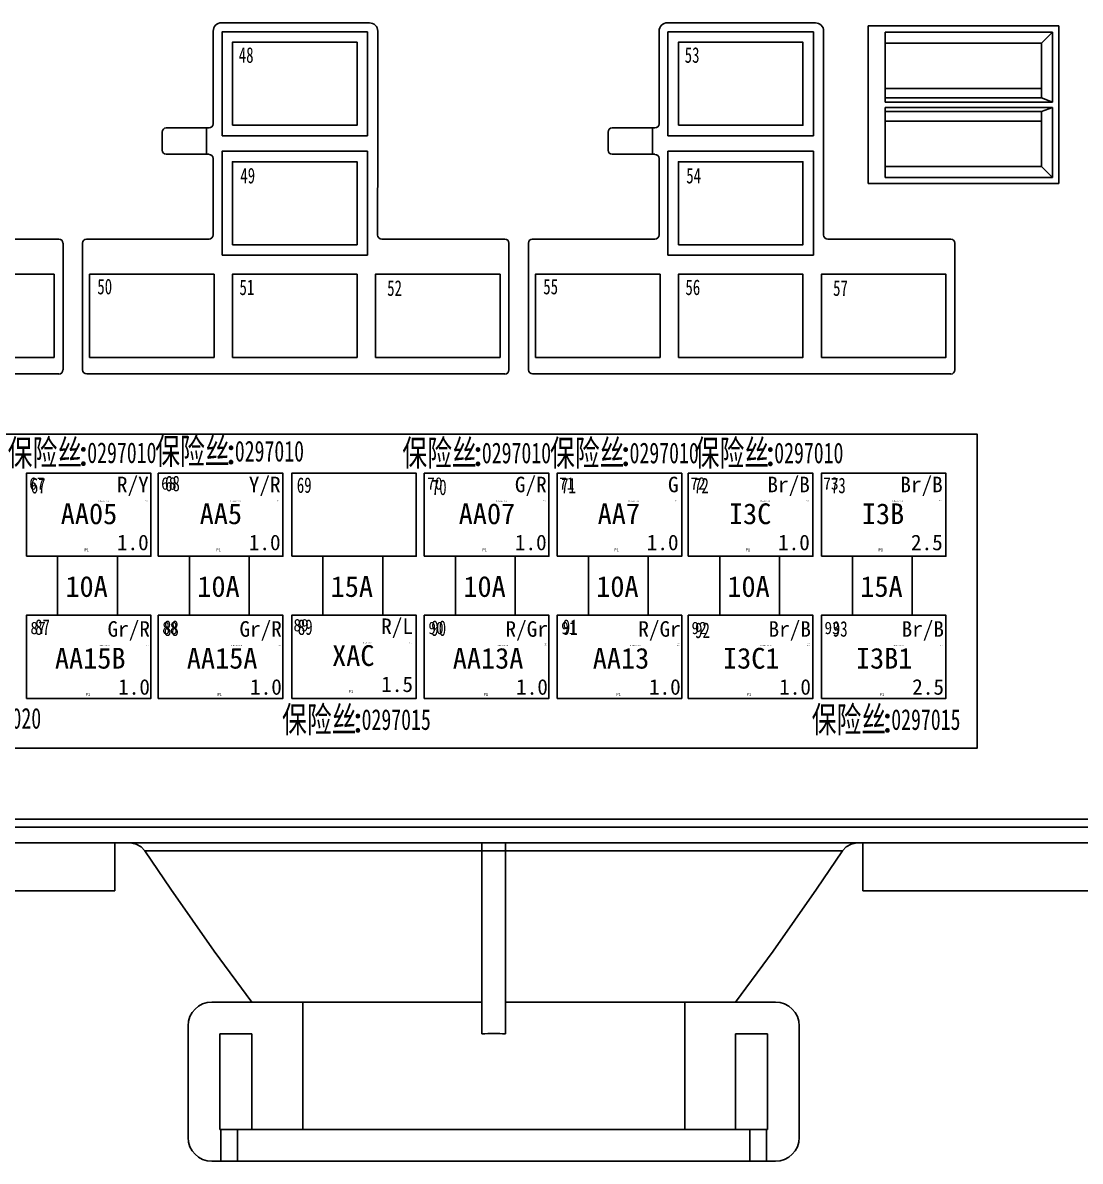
# Model space of a CAD drawing. Header units: millimetres. Extents: x -2653 to 6698, y -4403 to -42.
# Drawn here: x -622.8 to -521, y -986.7 to -877.1 of the extents above; entities that cross this region are included whole.
import ezdxf
from ezdxf.enums import TextEntityAlignment as Align

# ---------------------------------------------------------------- set-up
doc = ezdxf.new("R2010")
doc.units = ezdxf.units.MM
doc.header["$MEASUREMENT"] = 0
for name, color, linetype in [('文字', 3, 'Continuous'), ('轮廓线', 7, 'Continuous'), ('附件-供应商', 43, 'Continuous'), ('附件-名称', 53, 'Continuous'), ('附件-数量', 21, 'Continuous'), ('附件-编码', 52, 'Continuous')]:
    doc.layers.add(name, color=color, linetype=linetype)
for name, color, linetype, plot in [('附件-不打印', 2, 'Continuous', False), ('隐藏-剥皮长度', 2, 'Continuous', False), ('隐藏-加余量', 1, 'Continuous', False), ('隐藏-备注', 1, 'Continuous', False), ('隐藏-孔位', 1, 'Continuous', False), ('隐藏-对应端子', 2, 'Continuous', False), ('隐藏-规格', 1, 'Continuous', False), ('隐藏-辅助信息', 3, 'Continuous', False), ('隐藏-防水栓', 2, 'Continuous', False)]:
    doc.layers.add(name, color=color, linetype=linetype, plot=plot)
doc.styles.add('CL', font='', dxfattribs={"height": 2})
doc.styles.get("Standard").update_dxf_attribs({"font": 'txt', "bigfont": 'gbcbig.shx'})
doc.styles.add('灯泡', font='', dxfattribs={"width": 0.7})
doc.styles.get('CL').set_extended_font_data('SimSun')
doc.styles.get('灯泡').set_extended_font_data('NSimSun')

# ---------------------------------------------------------------- blocks, each defined once
blk = doc.blocks.new('BX22012-1成')
at = {"color": 0, "lineweight": -3, "ltscale": 0.0792}
for p, q in [((1007.4, 145.9), (1004.23, 145.9)), ((1050.34, 145.9), (1047.17, 145.9))]:
    blk.add_line(p, q, dxfattribs=at)
at = {"color": 0, "lineweight": -3, "ltscale": 0.198}
for p, q in [((1015.32, 145.9), (1007.4, 145.9)), ((1058.26, 145.9), (1050.34, 145.9))]:
    blk.add_line(p, q, dxfattribs=at)
at = {"color": 0, "lineweight": -3, "ltscale": 0.079195}
for p, q in [((1018.49, 145.89), (1015.32, 145.9)), ((1061.43, 145.89), (1058.26, 145.9))]:
    blk.add_line(p, q, dxfattribs=at)
at = {"color": 0, "lineweight": -3, "ltscale": 0.189884}
for p, q in [((1003.44, 145.11), (1003.44, 136.97)), ((1046.38, 145.11), (1046.38, 136.97))]:
    blk.add_line(p, q, dxfattribs=at)
at = {"color": 0, "lineweight": -3, "ltscale": 0.249284}
for p, q in [((1019.28, 134.59), (1019.28, 145.1)), ((1062.22, 134.59), (1062.22, 145.1))]:
    blk.add_line(p, q, dxfattribs=at)
at = {"color": 0, "lineweight": -3, "ltscale": 0.458701}
for p, q in [((1084.86, 145.6), (1066.51, 145.6)), ((1066.51, 130.42), (1084.86, 130.42))]:
    blk.add_line(p, q, dxfattribs=at)
at = {"color": 0, "lineweight": -3, "ltscale": 0.3795}
for p, q in [((1066.51, 145.6), (1066.51, 130.42)), ((1084.86, 130.42), (1084.86, 145.6))]:
    blk.add_line(p, q, dxfattribs=at)
at = {"color": 0, "lineweight": -3, "ltscale": 0.402601}
for p, q in [((1068.16, 145), (1084.27, 145)), ((1084.27, 138.27), (1068.16, 138.27)), ((1084.27, 137.74), (1068.16, 137.74)), ((1084.27, 131.01), (1068.16, 131.01))]:
    blk.add_line(p, q, dxfattribs=at)
at = {"color": 0, "lineweight": -3, "ltscale": 0.168301}
for p, q in [((1068.16, 138.27), (1068.16, 145)), ((1084.27, 145), (1084.27, 138.27)), ((1068.16, 131.01), (1068.16, 137.74)), ((1084.27, 137.74), (1084.27, 131.01))]:
    blk.add_line(p, q, dxfattribs=at)
at = {"color": 0, "lineweight": -3, "ltscale": 0.037336}
blk.add_line((1084.27, 145), (1083.21, 143.95), dxfattribs=at)
at = {"color": 0, "lineweight": -3, "ltscale": 0.376201}
for p, q in [((1068.16, 143.95), (1083.21, 143.95)), ((1083.21, 139.59), (1068.16, 139.59)), ((1083.21, 138.67), (1068.16, 138.67)), ((1083.21, 137.35), (1068.16, 137.35)), ((1083.21, 136.42), (1068.16, 136.42)), ((1083.21, 132.07), (1068.16, 132.07))]:
    blk.add_line(p, q, dxfattribs=at)
at = {"color": 0, "lineweight": -3, "ltscale": 0.132}
for p, q in [((1083.21, 138.67), (1083.21, 143.95)), ((1083.21, 132.07), (1083.21, 137.35))]:
    blk.add_line(p, q, dxfattribs=at)
at = {"color": 0, "lineweight": -3, "ltscale": 0.028195}
for p, q in [((1083.21, 138.67), (1084.27, 138.27)), ((1083.21, 137.35), (1084.27, 137.74))]:
    blk.add_line(p, q, dxfattribs=at)
at = {"color": 0, "lineweight": -3, "ltscale": 0.019995}
for p, q in [((1003.44, 136.97), (1003.44, 136.17)), ((1046.38, 136.97), (1046.38, 136.17))]:
    blk.add_line(p, q, dxfattribs=at)
at = {"color": 0, "lineweight": -3, "ltscale": 0.043559}
for p, q in [((998.53, 135.38), (998.53, 133.64)), ((1041.47, 135.38), (1041.47, 133.64))]:
    blk.add_line(p, q, dxfattribs=at)
at = {"color": 0, "lineweight": -3, "ltscale": 0.09702}
for p, q in [((1002.8, 135.78), (998.92, 135.78)), ((1045.74, 135.78), (1041.86, 135.78))]:
    blk.add_line(p, q, dxfattribs=at)
at = {"color": 0, "lineweight": -3, "ltscale": 0.005941}
for p, q in [((1002.8, 135.78), (1003.04, 135.78)), ((1045.74, 135.78), (1045.98, 135.78)), ((1002.8, 133.24), (1003.04, 133.24)), ((1045.74, 133.24), (1045.98, 133.24))]:
    blk.add_line(p, q, dxfattribs=at)
at = {"color": 0, "lineweight": -3, "ltscale": 0.063359}
for p, q in [((1002.8, 133.25), (1002.8, 135.78)), ((1045.74, 133.25), (1045.74, 135.78))]:
    blk.add_line(p, q, dxfattribs=at)
at = {"color": 0, "lineweight": -3, "ltscale": 0.227895}
for p, q in [((1019.27, 125.47), (1019.28, 134.59)), ((1062.22, 125.47), (1062.22, 134.59))]:
    blk.add_line(p, q, dxfattribs=at)
at = {"color": 0, "lineweight": -3, "ltscale": 0.097021}
for p, q in [((998.92, 133.24), (1002.8, 133.25)), ((1041.86, 133.24), (1045.74, 133.25))]:
    blk.add_line(p, q, dxfattribs=at)
at = {"color": 0, "lineweight": -3, "ltscale": 0.184138}
for p, q in [((1003.44, 132.84), (1003.43, 125.48)), ((1046.38, 132.84), (1046.38, 125.48))]:
    blk.add_line(p, q, dxfattribs=at)
at = {"color": 0, "lineweight": -3, "ltscale": 0.037335}
blk.add_line((1084.27, 131.01), (1083.21, 132.07), dxfattribs=at)
at = {"color": 0, "lineweight": -3, "ltscale": 0.134639}
for p, q in [((988.58, 125.08), (976.73, 125.08)), ((1031.52, 125.08), (1019.67, 125.08)), ((1074.47, 125.08), (1062.61, 125.08))]:
    blk.add_line(p, q, dxfattribs=at)
at = {"color": 0, "lineweight": -3, "ltscale": 0.06732}
for p, q in [((1003.04, 125.08), (1000.35, 125.08)), ((1045.98, 125.08), (1043.29, 125.08))]:
    blk.add_line(p, q, dxfattribs=at)
at = {"color": 0, "lineweight": -3, "ltscale": 0.304921}
for p, q in [((990.87, 124.69), (990.86, 112.49)), ((1033.81, 124.69), (1033.8, 112.49))]:
    blk.add_line(p, q, dxfattribs=at)
at = {"color": 0, "lineweight": -3}
for p, q in [((948.32, 112.1), (988.59, 112.09)), ((991.26, 112.1), (1031.53, 112.09)), ((1034.2, 112.1), (1074.47, 112.09)), ((1197.79, 69.24), (863.72, 69.24)), ((1197.79, 68.47), (863.72, 68.47)), ((1197.79, 66.94), (863.72, 66.94)), ((1029.3, 66.17), (996.86, 66.17)), ((1064.04, 66.17), (1031.6, 66.17)), ((931.14, 62.34), (993.98, 62.34)), ((1130.36, 62.34), (1066, 62.34)), ((1007.16, 39.36), (1053.74, 39.36)), ((1007.16, 36.29), (1053.74, 36.29))]:
    blk.add_line(p, q, dxfattribs=at)
at = {"color": 0, "lineweight": -3, "ltscale": 0.101351}
for p, q in [((993.98, 66.94), (993.98, 62.34)), ((1066, 66.94), (1066, 62.34))]:
    blk.add_line(p, q, dxfattribs=at)
at = {"color": 0, "lineweight": -3, "ltscale": 0.016892}
for p, q in [((1029.3, 66.17), (1029.3, 66.94)), ((1031.6, 66.94), (1031.6, 66.17))]:
    blk.add_line(p, q, dxfattribs=at)
at = {"color": 0, "lineweight": -3, "ltscale": 0.050676}
blk.add_line((1029.3, 66.17), (1031.6, 66.17), dxfattribs=at)
at = {"color": 0, "lineweight": -3, "ltscale": 0.388406}
for p, q in [((1029.3, 66.17), (1029.3, 48.55)), ((1031.6, 66.17), (1031.6, 48.55))]:
    blk.add_line(p, q, dxfattribs=at)
at = {"color": 0, "lineweight": -3, "ltscale": 0.08446}
blk.add_line((1007.16, 51.61), (1003.32, 51.61), dxfattribs=at)
at = {"color": 0, "lineweight": -3, "ltscale": 0.108064}
blk.add_line((1007.16, 51.61), (1012.06, 51.61), dxfattribs=at)
at = {"color": 0, "lineweight": -3, "ltscale": 0.27027}
for p, q in [((1012.06, 51.61), (1012.06, 39.36)), ((1048.84, 51.61), (1048.84, 39.36))]:
    blk.add_line(p, q, dxfattribs=at)
at = {"color": 0, "lineweight": -3, "ltscale": 0.380067}
for p, q in [((1012.06, 51.61), (1029.3, 51.61)), ((1031.6, 51.61), (1048.84, 51.61))]:
    blk.add_line(p, q, dxfattribs=at)
at = {"color": 0, "lineweight": -3, "ltscale": 0.192522}
blk.add_line((1048.84, 51.61), (1057.57, 51.61), dxfattribs=at)
at = {"color": 0, "lineweight": -3, "ltscale": 0.236486}
for p, q in [((1001.03, 49.32), (1001.03, 38.59)), ((1059.87, 38.59), (1059.87, 49.32))]:
    blk.add_line(p, q, dxfattribs=at)
at = {"color": 0, "lineweight": -3, "ltscale": 0.067567}
for p, q in [((1007.16, 48.55), (1004.09, 48.55)), ((1056.8, 48.55), (1053.74, 48.55)), ((1004.17, 39.36), (1004.17, 36.29)), ((1005.78, 39.36), (1005.78, 36.29)), ((1055.11, 39.36), (1055.11, 36.29)), ((1056.72, 39.36), (1056.72, 36.29))]:
    blk.add_line(p, q, dxfattribs=at)
at = {"color": 0, "lineweight": -3, "ltscale": 0.202702}
for p, q in [((1004.09, 39.36), (1004.09, 48.55)), ((1007.16, 48.55), (1007.16, 39.36)), ((1053.74, 39.36), (1053.74, 48.55)), ((1056.8, 48.55), (1056.8, 39.36))]:
    blk.add_line(p, q, dxfattribs=at)
at = {"color": 0, "lineweight": -3, "ltscale": 0.001765}
for p, q in [((1004.09, 39.36), (1004.17, 39.36)), ((1056.72, 39.36), (1056.8, 39.36))]:
    blk.add_line(p, q, dxfattribs=at)
at = {"color": 0, "lineweight": -3, "ltscale": 0.035466}
for p, q in [((1004.17, 39.36), (1005.78, 39.36)), ((1055.11, 39.36), (1056.72, 39.36)), ((1004.17, 36.29), (1005.78, 36.29)), ((1055.11, 36.29), (1056.72, 36.29))]:
    blk.add_line(p, q, dxfattribs=at)
at = {"color": 0, "lineweight": -3, "ltscale": 0.030337}
for p, q in [((1005.78, 39.36), (1007.16, 39.36)), ((1005.78, 36.29), (1007.16, 36.29))]:
    blk.add_line(p, q, dxfattribs=at)
at = {"color": 0, "lineweight": -3, "ltscale": 0.030336}
for p, q in [((1053.74, 39.36), (1055.11, 39.36)), ((1053.74, 36.29), (1055.11, 36.29))]:
    blk.add_line(p, q, dxfattribs=at)
at = {"color": 0, "lineweight": -3, "ltscale": 0.018657}
for p, q in [((1004.17, 36.29), (1003.32, 36.29)), ((1056.72, 36.29), (1057.57, 36.29))]:
    blk.add_line(p, q, dxfattribs=at)
at = {"color": 0, "lineweight": -3}
for points in [[(1005.29, 136.03), (1017.29, 136.03), (1017.29, 144.03), (1005.29, 144.03)], [(1048.23, 136.03), (1060.23, 136.03), (1060.23, 144.03), (1048.23, 144.03)], [(1005.29, 124.53), (1017.29, 124.53), (1017.29, 132.53), (1005.29, 132.53)], [(1048.23, 124.53), (1060.23, 124.53), (1060.23, 132.53), (1048.23, 132.53)], [(976.12, 113.69), (988.12, 113.69), (988.12, 121.69), (976.12, 121.69)], [(991.53, 113.69), (1003.53, 113.69), (1003.53, 121.69), (991.53, 121.69)], [(1005.29, 113.69), (1017.29, 113.69), (1017.29, 121.69), (1005.29, 121.69)], [(1019.06, 113.69), (1031.06, 113.69), (1031.06, 121.69), (1019.06, 121.69)], [(1034.47, 113.69), (1046.47, 113.69), (1046.47, 121.69), (1034.47, 121.69)], [(1048.23, 113.69), (1060.23, 113.69), (1060.23, 121.69), (1048.23, 121.69)], [(1062, 113.69), (1074, 113.69), (1074, 121.69), (1062, 121.69)], [(985.45, 94.54), (997.45, 94.54), (997.45, 102.54), (985.45, 102.54)], [(998.15, 94.54), (1010.15, 94.54), (1010.15, 102.54), (998.15, 102.54)], [(1011, 94.54), (1023, 94.54), (1023, 102.54), (1011, 102.54)], [(1023.77, 94.54), (1035.77, 94.54), (1035.77, 102.54), (1023.77, 102.54)], [(1036.56, 94.54), (1048.56, 94.54), (1048.56, 102.54), (1036.56, 102.54)], [(1049.19, 94.54), (1061.19, 94.54), (1061.19, 102.54), (1049.19, 102.54)], [(1062, 94.54), (1074, 94.54), (1074, 102.54), (1062, 102.54)], [(985.45, 80.86), (997.45, 80.86), (997.45, 88.86), (985.45, 88.86)], [(998.15, 80.86), (1010.15, 80.86), (1010.15, 88.86), (998.15, 88.86)], [(1011, 80.86), (1023, 80.86), (1023, 88.86), (1011, 88.86)], [(1023.77, 80.86), (1035.77, 80.86), (1035.77, 88.86), (1023.77, 88.86)], [(1036.56, 80.86), (1048.56, 80.86), (1048.56, 88.86), (1036.56, 88.86)], [(1049.19, 80.86), (1061.19, 80.86), (1061.19, 88.86), (1049.19, 88.86)], [(1062, 80.86), (1074, 80.86), (1074, 88.86), (1062, 88.86)]]:
    blk.add_lwpolyline(points, close=True, dxfattribs=at)
for points in [[(988.46, 88.86), (988.46, 94.54)], [(994.21, 94.54), (994.21, 88.86)], [(1001.16, 88.86), (1001.16, 94.54)], [(1006.91, 94.54), (1006.91, 88.86)], [(1014.01, 88.86), (1014.01, 94.54)], [(1019.76, 94.54), (1019.76, 88.86)], [(1026.78, 88.86), (1026.78, 94.54)], [(1032.53, 94.54), (1032.53, 88.86)], [(1039.57, 88.86), (1039.57, 94.54)], [(1045.32, 94.54), (1045.32, 88.86)], [(1052.21, 88.86), (1052.21, 94.54)], [(1057.96, 94.54), (1057.96, 88.86)], [(1065.01, 88.86), (1065.01, 94.54)], [(1070.76, 94.54), (1070.76, 88.86)], [(996.86, 66.17), (996.5, 66.55), (996.02, 66.81), (995.44, 66.94), (995.32, 66.94)], [(1064.04, 66.17), (1064.4, 66.55), (1064.87, 66.81), (1065.45, 66.94), (1065.57, 66.94)], [(1007.16, 51.61), (1003.54, 56.52), (999.36, 62.48), (996.86, 66.17)], [(1053.74, 51.61), (1057.36, 56.52), (1061.53, 62.48), (1064.04, 66.17)]]:
    blk.add_lwpolyline(points, dxfattribs=at)
for centre, radius, start, end in [((1004.23, 145.11), 0.792, 89.9804, 179.9804), ((1018.49, 145.1), 0.792, 359.9804, 89.994), ((1047.17, 145.11), 0.792, 89.9804, 179.9804), ((1061.43, 145.1), 0.792, 359.9804, 89.994), ((1003.04, 136.17), 0.396, 269.9804, 359.9804), ((1045.98, 136.17), 0.396, 269.9804, 359.9804), ((998.92, 135.38), 0.396, 89.9804, 179.9804), ((1041.86, 135.38), 0.396, 89.9804, 179.9804), ((998.92, 133.64), 0.396, 179.9804, 269.9804), ((1003.04, 132.84), 0.396, 359.9804, 89.9804), ((1041.86, 133.64), 0.396, 179.9804, 269.9804), ((1045.98, 132.84), 0.396, 359.9804, 89.9804), ((988.58, 124.68), 0.396, 359.9804, 89.9804), ((991.26, 124.69), 0.396, 94.0407, 179.9804), ((1003.04, 125.48), 0.396, 269.9804, 359.9804), ((1019.67, 125.47), 0.396, 179.9804, 269.9804), ((1031.52, 124.68), 0.396, 359.9804, 89.9804), ((1034.2, 124.69), 0.396, 94.0407, 179.9804), ((1045.98, 125.48), 0.396, 269.9804, 359.9804), ((1062.61, 125.47), 0.396, 179.9804, 269.9804), ((1074.46, 124.68), 0.396, 359.9804, 89.9804), ((988.58, 112.48), 0.396, 269.9804, 359.9804), ((991.26, 112.49), 0.396, 179.9804, 269.9804), ((1031.52, 112.48), 0.396, 269.9804, 359.9804), ((1034.2, 112.49), 0.396, 179.9804, 269.9804), ((1074.46, 112.48), 0.396, 269.9804, 359.9804), ((1003.32, 49.32), 2.3, 90, 180), ((1057.57, 49.32), 2.3, 0, 90), ((1030.45, 30.85), 17.74, 86.2849, 93.7151), ((1003.32, 38.59), 2.3, 180, 270), ((1057.57, 38.59), 2.3, 270, 0)]:
    blk.add_arc(centre, radius, start, end, dxfattribs=at)
at = {"layer": '轮廓线', "color": 0, "lineweight": -3}
for p, q in [((1003.04, 125.08), (991.23, 125.08)), ((1045.98, 125.08), (1034.17, 125.08)), ((988.98, 112.48), (988.98, 124.68)), ((1031.92, 112.48), (1031.92, 124.68)), ((1074.86, 112.48), (1074.86, 124.68))]:
    blk.add_line(p, q, dxfattribs=at)
for points in [[(1004.29, 135.03), (1018.29, 135.03), (1018.29, 145.03), (1004.29, 145.03)], [(1047.23, 135.03), (1061.23, 135.03), (1061.23, 145.03), (1047.23, 145.03)], [(1004.29, 123.53), (1018.29, 123.53), (1018.29, 133.53), (1004.29, 133.53)], [(1047.23, 123.53), (1061.23, 123.53), (1061.23, 133.53), (1047.23, 133.53)], [(906.23, 106.29), (1077.01, 106.29), (1077.01, 76.07), (906.23, 76.07)]]:
    blk.add_lwpolyline(points, close=True, dxfattribs=at)
at = {"color": 0, "lineweight": -3, "char_height": 1.5, "width": 3.6791, "attachment_point": 1, "style": '灯泡'}
for s, insert in [('48', (1005.9, 143.55)), ('53', (1048.84, 143.55)), ('49', (1006.05, 131.94)), ('54', (1048.99, 131.94)), ('50', (992.28, 121.26)), ('51', (1005.97, 121.19)), ('52', (1020.19, 121.11)), ('55', (1035.22, 121.26)), ('56', (1048.91, 121.19)), ('57', (1063.13, 121.11)), ('67', (985.87, 102.09)), ('68', (998.8, 102.3)), ('69', (1011.49, 102.14)), ('71', (1036.94, 102.09)), ('72', (1049.74, 102.09)), ('73', (1062.92, 102.11)), ('70', (1024.49, 101.93)), ('87', (986.29, 88.47)), ('88', (998.69, 88.37)), ('89', (1011.59, 88.47)), ('90', (1024.44, 88.37)), ('91', (1037.1, 88.47)), ('92', (1049.84, 88.16)), ('93', (1063.1, 88.3))]:
    blk.add_mtext(s, dxfattribs=dict(at, insert=insert))
blk = doc.blocks.new('电线2')
at = {"layer": '轮廓线', "color": 7, "style": 'CL', "flags": 4}
for tag, p in [('颜色', (5.88, 2.8)), ('线径', (5.88, -2.78))]:
    blk.add_attdef(tag, text='', height=1.5, dxfattribs=at).set_placement(p, align=Align.MIDDLE_RIGHT)
blk.add_attdef('线号', text='', height=2, dxfattribs=at).set_placement((0.13, -0.02), align=Align.MIDDLE_CENTER)
at = {"layer": '隐藏-剥皮长度', "color": 2, "style": 'CL', "width": 0.9, "flags": 4}
blk.add_attdef('剥皮', text='', height=0.1, dxfattribs=at).set_placement((5.74, 1.22), align=Align.MIDDLE_RIGHT)
at = {"layer": '隐藏-加余量', "color": 1, "style": 'CL', "width": 0.9, "flags": 4}
blk.add_attdef('加余量', text='', height=0.1, dxfattribs=at).set_placement((5.74, 1.36), align=Align.MIDDLE_RIGHT)
at = {"layer": '隐藏-备注', "color": 1, "style": 'CL', "width": 0.9, "flags": 5}
blk.add_attdef('备注', text='', height=0.1, dxfattribs=at).set_placement((3.7, -1.38), align=Align.MIDDLE_CENTER)
at = {"layer": '隐藏-孔位', "color": 6, "style": 'CL', "width": 0.9, "flags": 4}
blk.add_attdef('孔位', text='', height=1.2, dxfattribs=at).set_placement((-5.62, 2.91), align=Align.MIDDLE_LEFT)
at = {"layer": '隐藏-对应端子', "color": 2, "style": 'CL', "width": 0.9, "flags": 4}
blk.add_attdef('对应簧片', text='', height=0.1, dxfattribs=at).set_placement((2.06, 1.21), align=Align.MIDDLE_RIGHT)
at = {"layer": '隐藏-规格', "color": 1, "style": 'CL', "width": 0.9, "flags": 5}
blk.add_attdef('规格', text='', height=0.2, dxfattribs=at).set_placement((5.74, -1.39), align=Align.MIDDLE_RIGHT)
at = {"layer": '隐藏-辅助信息', "color": 3, "style": 'CL', "width": 0.9, "flags": 5}
for tag, p in [('供方编码', (3.7, 1.24)), ('编码', (3.7, 1.37))]:
    blk.add_attdef(tag, text='', height=0.1, dxfattribs=at).set_placement(p, align=Align.MIDDLE_CENTER)
at = {"layer": '隐藏-辅助信息', "color": 2, "style": 'CL', "width": 0.9, "flags": 5}
for tag, p in [('辅助', (3.7, 1.51)), ('标识管', (3.7, -1.14))]:
    blk.add_attdef(tag, text='', height=0.1, dxfattribs=at).set_placement(p, align=Align.MIDDLE_CENTER)
at = {"layer": '隐藏-辅助信息', "color": 3, "style": 'CL', "width": 0.9, "flags": 5}
for tag, p in [('线种', (2.06, -1.26)), ('工位', (2.06, -1.38))]:
    blk.add_attdef(tag, text='', height=0.1, dxfattribs=at).set_placement(p, align=Align.MIDDLE_RIGHT)
at = {"layer": '隐藏-辅助信息', "color": 1, "style": 'CL', "width": 0.9, "flags": 5}
blk.add_attdef('选项', text='', height=0.1, dxfattribs=at).set_placement((3.7, -1.26), align=Align.MIDDLE_CENTER)
at = {"layer": '隐藏-辅助信息', "color": 4, "style": 'CL', "width": 0.9, "flags": 4}
blk.add_attdef('位置', text='', height=0.3, dxfattribs=at).set_placement((-0.09, -3.49), align=Align.MIDDLE_CENTER)
at = {"layer": '隐藏-防水栓', "color": 2, "style": 'CL', "width": 0.9, "flags": 4}
blk.add_attdef('防水栓', text='', height=0.1, dxfattribs=at).set_placement((2.06, 1.36), align=Align.MIDDLE_RIGHT)
blk = doc.blocks.new('附件')
at = {"layer": '文字', "color": 3, "style": 'CL'}
blk.add_text(':', height=2.5, dxfattribs=at).set_placement((-3.79, -0.38), align=Align.MIDDLE_CENTER)
at = {"layer": '附件-不打印', "color": 3, "style": 'CL', "width": 0.7, "flags": 5}
for tag, p in [('供方编码', (-8.49, -1.62)), ('范围', (-8.49, -1.32)), ('工位', (-6.9, -1.32)), ('位置', (-5.31, -1.32))]:
    blk.add_attdef(tag, text='', height=0.2, dxfattribs=at).set_placement(p, align=Align.MIDDLE_CENTER)
at = {"layer": '附件-不打印', "color": 1, "style": 'CL'}
for tag, width, flags, p in [('选项', 0.7, 13, (-6.9, -1.62)), ('备注', 0.7, 5, (-5.31, -1.62)), ('规格', 0.7, 5, (-3.72, -1.62)), ('单位', 0.6, 1, (-3.72, -1.32))]:
    blk.add_attdef(tag, text='', height=0.2, dxfattribs=dict(at, width=width, flags=flags)).set_placement(p, align=Align.MIDDLE_CENTER)
at = {"layer": '附件-供应商', "color": 3, "style": 'CL', "width": 0.7, "flags": 8}
blk.add_attdef('供应商', text='', height=2.5, dxfattribs=at).set_placement((-13.4, -0.42), align=Align.MIDDLE_RIGHT)
at = {"layer": '附件-名称', "color": 3, "style": 'CL', "width": 0.7, "flags": 4}
blk.add_attdef('名称', text='', height=2.5, dxfattribs=at).set_placement((-3.92, -0.38), align=Align.MIDDLE_RIGHT)
at = {"layer": '附件-数量', "color": 2, "style": 'CL', "width": 0.7, "flags": 2}
blk.add_attdef('*', text='', height=1, dxfattribs=at).set_placement((15.72, -0.38), align=Align.MIDDLE_CENTER)
at = {"layer": '附件-数量', "color": 2, "style": 'CL', "width": 0.7, "flags": 4}
blk.add_attdef('数量', text='', height=1.2, dxfattribs=at).set_placement((16.07, -0.38), align=Align.MIDDLE_LEFT)
at = {"layer": '附件-编码', "color": 2, "style": 'CL', "width": 0.7, "flags": 4}
blk.add_attdef('编码', text='', height=2.5, dxfattribs=at).set_placement((-3.65, -0.38), align=Align.MIDDLE_LEFT)

msp = doc.modelspace()

# ---------------------------------------------------------------- block references
msp.add_blockref('BX22012-1成', (-1607.93, -1023.02))
ref = msp.add_blockref('附件', (-613.2, -918.13))
ref.add_attrib('名称', '保险丝', dxfattribs={"layer": '附件-名称', "color": 3, "height": 2.5, "style": 'CL', "width": 0.7, "flags": 4}).set_placement((-617.12, -918.51), align=Align.MIDDLE_RIGHT)
ref.add_attrib('编码', '0297010', dxfattribs={"layer": '附件-编码', "color": 2, "height": 2, "style": 'CL', "width": 0.7, "flags": 4}).set_placement((-616.62, -918.51), align=Align.MIDDLE_LEFT)
ref = msp.add_blockref('附件', (-598.98, -917.98))
ref.add_attrib('名称', '保险丝', dxfattribs={"layer": '附件-名称', "color": 3, "height": 2.5, "style": 'CL', "width": 0.7, "flags": 4}).set_placement((-602.91, -918.36), align=Align.MIDDLE_RIGHT)
ref.add_attrib('编码', '0297010', dxfattribs={"layer": '附件-编码', "color": 2, "height": 2, "style": 'CL', "width": 0.7, "flags": 4}).set_placement((-602.41, -918.36), align=Align.MIDDLE_LEFT)
ref = msp.add_blockref('附件', (-575.2, -918.15))
ref.add_attrib('名称', '保险丝', dxfattribs={"layer": '附件-名称', "color": 3, "height": 2.5, "style": 'CL', "width": 0.7, "flags": 4}).set_placement((-579.12, -918.53), align=Align.MIDDLE_RIGHT)
ref.add_attrib('编码', '0297010', dxfattribs={"layer": '附件-编码', "color": 2, "height": 2, "style": 'CL', "width": 0.7, "flags": 4}).set_placement((-578.62, -918.53), align=Align.MIDDLE_LEFT)
ref = msp.add_blockref('附件', (-560.98, -918.15))
ref.add_attrib('名称', '保险丝', dxfattribs={"layer": '附件-名称', "color": 3, "height": 2.5, "style": 'CL', "width": 0.7, "flags": 4}).set_placement((-564.9, -918.53), align=Align.MIDDLE_RIGHT)
ref.add_attrib('编码', '0297010', dxfattribs={"layer": '附件-编码', "color": 2, "height": 2, "style": 'CL', "width": 0.7, "flags": 4}).set_placement((-564.4, -918.53), align=Align.MIDDLE_LEFT)
ref = msp.add_blockref('附件', (-547.05, -918.15))
ref.add_attrib('名称', '保险丝', dxfattribs={"layer": '附件-名称', "color": 3, "height": 2.5, "style": 'CL', "width": 0.7, "flags": 4}).set_placement((-550.97, -918.53), align=Align.MIDDLE_RIGHT)
ref.add_attrib('编码', '0297010', dxfattribs={"layer": '附件-编码', "color": 2, "height": 2, "style": 'CL', "width": 0.7, "flags": 4}).set_placement((-550.47, -918.53), align=Align.MIDDLE_LEFT)
at = {"lineweight": -3}
ref = msp.add_blockref('电线2', (-616.58, -924.37), dxfattribs=at)
ref.add_attrib('线号', 'AA05', dxfattribs={"layer": '轮廓线', "color": 7, "height": 2, "style": 'CL'}).set_placement((-616.45, -924.39), align=Align.MIDDLE_CENTER)
ref.add_attrib('线径', '1.0', dxfattribs={"layer": '轮廓线', "color": 7, "height": 1.5, "style": 'CL'}).set_placement((-610.7, -927.15), align=Align.MIDDLE_RIGHT)
ref.add_attrib('颜色', 'R/Y', dxfattribs={"layer": '轮廓线', "color": 7, "height": 1.5, "style": 'CL'}).set_placement((-610.7, -921.57), align=Align.MIDDLE_RIGHT)
ref.add_attrib('孔位', '67', dxfattribs={"layer": '隐藏-孔位', "color": 6, "height": 1.2, "style": 'CL', "width": 0.9}).set_placement((-622.2, -921.47), align=Align.MIDDLE_LEFT)
ref.add_attrib('剥皮', '5.0', dxfattribs={"layer": '隐藏-剥皮长度', "color": 2, "height": 0.1, "style": 'CL', "width": 0.9}).set_placement((-610.83, -923.15), align=Align.MIDDLE_RIGHT)
ref.add_attrib('对应簧片', 'DJB621A-5*0.6A', dxfattribs={"layer": '隐藏-对应端子', "color": 2, "height": 0.1, "style": 'CL', "width": 0.9}).set_placement((-614.52, -923.16), align=Align.MIDDLE_RIGHT)
ref.add_attrib('位置', 'P1', dxfattribs={"layer": '隐藏-辅助信息', "color": 4, "height": 0.3, "style": 'CL', "width": 0.9}).set_placement((-616.67, -927.86), align=Align.MIDDLE_CENTER)
ref = msp.add_blockref('电线2', (-603.87, -924.37), dxfattribs=at)
ref.add_attrib('线号', 'AA5', dxfattribs={"layer": '轮廓线', "color": 7, "height": 2, "style": 'CL'}).set_placement((-603.75, -924.39), align=Align.MIDDLE_CENTER)
ref.add_attrib('线径', '1.0', dxfattribs={"layer": '轮廓线', "color": 7, "height": 1.5, "style": 'CL'}).set_placement((-598, -927.15), align=Align.MIDDLE_RIGHT)
ref.add_attrib('颜色', 'Y/R', dxfattribs={"layer": '轮廓线', "color": 7, "height": 1.5, "style": 'CL'}).set_placement((-598, -921.57), align=Align.MIDDLE_RIGHT)
ref.add_attrib('孔位', '68', dxfattribs={"layer": '隐藏-孔位', "color": 6, "height": 1.2, "style": 'CL', "width": 0.9}).set_placement((-609.5, -921.47), align=Align.MIDDLE_LEFT)
ref.add_attrib('剥皮', '5.0', dxfattribs={"layer": '隐藏-剥皮长度', "color": 2, "height": 0.1, "style": 'CL', "width": 0.9}).set_placement((-598.13, -923.15), align=Align.MIDDLE_RIGHT)
ref.add_attrib('对应簧片', 'DJB621A-5*0.6A', dxfattribs={"layer": '隐藏-对应端子', "color": 2, "height": 0.1, "style": 'CL', "width": 0.9}).set_placement((-601.82, -923.16), align=Align.MIDDLE_RIGHT)
ref.add_attrib('位置', 'P1', dxfattribs={"layer": '隐藏-辅助信息', "color": 4, "height": 0.3, "style": 'CL', "width": 0.9}).set_placement((-603.97, -927.86), align=Align.MIDDLE_CENTER)
ref = msp.add_blockref('电线2', (-578.26, -924.37), dxfattribs=at)
ref.add_attrib('线号', 'AA07', dxfattribs={"layer": '轮廓线', "color": 7, "height": 2, "style": 'CL'}).set_placement((-578.13, -924.39), align=Align.MIDDLE_CENTER)
ref.add_attrib('线径', '1.0', dxfattribs={"layer": '轮廓线', "color": 7, "height": 1.5, "style": 'CL'}).set_placement((-572.38, -927.15), align=Align.MIDDLE_RIGHT)
ref.add_attrib('颜色', 'G/R', dxfattribs={"layer": '轮廓线', "color": 7, "height": 1.5, "style": 'CL'}).set_placement((-572.38, -921.57), align=Align.MIDDLE_RIGHT)
ref.add_attrib('孔位', '70', dxfattribs={"layer": '隐藏-孔位', "color": 6, "height": 1.2, "style": 'CL', "width": 0.9}).set_placement((-583.88, -921.47), align=Align.MIDDLE_LEFT)
ref.add_attrib('剥皮', '5.0', dxfattribs={"layer": '隐藏-剥皮长度', "color": 2, "height": 0.1, "style": 'CL', "width": 0.9}).set_placement((-572.51, -923.15), align=Align.MIDDLE_RIGHT)
ref.add_attrib('对应簧片', 'DJB621A-5*0.6A', dxfattribs={"layer": '隐藏-对应端子', "color": 2, "height": 0.1, "style": 'CL', "width": 0.9}).set_placement((-576.2, -923.16), align=Align.MIDDLE_RIGHT)
ref.add_attrib('位置', 'P1', dxfattribs={"layer": '隐藏-辅助信息', "color": 4, "height": 0.3, "style": 'CL', "width": 0.9}).set_placement((-578.35, -927.86), align=Align.MIDDLE_CENTER)
ref = msp.add_blockref('电线2', (-552.92, -924.37), dxfattribs=at)
ref.add_attrib('线号', 'I3C', dxfattribs={"layer": '轮廓线', "color": 7, "height": 2, "style": 'CL'}).set_placement((-552.79, -924.39), align=Align.MIDDLE_CENTER)
ref.add_attrib('线径', '1.0', dxfattribs={"layer": '轮廓线', "color": 7, "height": 1.5, "style": 'CL'}).set_placement((-547.04, -927.15), align=Align.MIDDLE_RIGHT)
ref.add_attrib('颜色', 'Br/B', dxfattribs={"layer": '轮廓线', "color": 7, "height": 1.5, "style": 'CL'}).set_placement((-547.04, -921.57), align=Align.MIDDLE_RIGHT)
ref.add_attrib('孔位', '72', dxfattribs={"layer": '隐藏-孔位', "color": 6, "height": 1.2, "style": 'CL', "width": 0.9}).set_placement((-558.54, -921.47), align=Align.MIDDLE_LEFT)
ref.add_attrib('剥皮', '5.0', dxfattribs={"layer": '隐藏-剥皮长度', "color": 2, "height": 0.1, "style": 'CL', "width": 0.9}).set_placement((-547.18, -923.15), align=Align.MIDDLE_RIGHT)
ref.add_attrib('对应簧片', 'DJB621A-5*0.6A', dxfattribs={"layer": '隐藏-对应端子', "color": 2, "height": 0.1, "style": 'CL', "width": 0.9}).set_placement((-550.86, -923.16), align=Align.MIDDLE_RIGHT)
ref.add_attrib('位置', 'P1', dxfattribs={"layer": '隐藏-辅助信息', "color": 4, "height": 0.3, "style": 'CL', "width": 0.9}).set_placement((-553.01, -927.86), align=Align.MIDDLE_CENTER)
ref = msp.add_blockref('电线2', (-540.12, -924.37), dxfattribs=at)
ref.add_attrib('线号', 'I3B', dxfattribs={"layer": '轮廓线', "color": 7, "height": 2, "style": 'CL'}).set_placement((-539.99, -924.39), align=Align.MIDDLE_CENTER)
ref.add_attrib('线径', '2.5', dxfattribs={"layer": '轮廓线', "color": 7, "height": 1.5, "style": 'CL'}).set_placement((-534.24, -927.15), align=Align.MIDDLE_RIGHT)
ref.add_attrib('颜色', 'Br/B', dxfattribs={"layer": '轮廓线', "color": 7, "height": 1.5, "style": 'CL'}).set_placement((-534.24, -921.57), align=Align.MIDDLE_RIGHT)
ref.add_attrib('孔位', '73', dxfattribs={"layer": '隐藏-孔位', "color": 6, "height": 1.2, "style": 'CL', "width": 0.9}).set_placement((-545.74, -921.47), align=Align.MIDDLE_LEFT)
ref.add_attrib('剥皮', '5.0', dxfattribs={"layer": '隐藏-剥皮长度', "color": 2, "height": 0.1, "style": 'CL', "width": 0.9}).set_placement((-534.38, -923.15), align=Align.MIDDLE_RIGHT)
ref.add_attrib('对应簧片', 'DJB621A-5*0.6C', dxfattribs={"layer": '隐藏-对应端子', "color": 2, "height": 0.1, "style": 'CL', "width": 0.9}).set_placement((-538.06, -923.16), align=Align.MIDDLE_RIGHT)
ref.add_attrib('位置', 'P1', dxfattribs={"layer": '隐藏-辅助信息', "color": 4, "height": 0.3, "style": 'CL', "width": 0.9}).set_placement((-540.21, -927.86), align=Align.MIDDLE_CENTER)
ref = msp.add_blockref('电线2', (-565.55, -924.37), dxfattribs=at)
ref.add_attrib('线号', 'AA7', dxfattribs={"layer": '轮廓线', "color": 7, "height": 2, "style": 'CL'}).set_placement((-565.43, -924.39), align=Align.MIDDLE_CENTER)
ref.add_attrib('线径', '1.0', dxfattribs={"layer": '轮廓线', "color": 7, "height": 1.5, "style": 'CL'}).set_placement((-559.68, -927.15), align=Align.MIDDLE_RIGHT)
ref.add_attrib('颜色', 'G', dxfattribs={"layer": '轮廓线', "color": 7, "height": 1.5, "style": 'CL'}).set_placement((-559.68, -921.57), align=Align.MIDDLE_RIGHT)
ref.add_attrib('孔位', '71', dxfattribs={"layer": '隐藏-孔位', "color": 6, "height": 1.2, "style": 'CL', "width": 0.9}).set_placement((-571.18, -921.47), align=Align.MIDDLE_LEFT)
ref.add_attrib('剥皮', '5.0', dxfattribs={"layer": '隐藏-剥皮长度', "color": 2, "height": 0.1, "style": 'CL', "width": 0.9}).set_placement((-559.81, -923.15), align=Align.MIDDLE_RIGHT)
ref.add_attrib('对应簧片', 'DJB621A-5*0.6A', dxfattribs={"layer": '隐藏-对应端子', "color": 2, "height": 0.1, "style": 'CL', "width": 0.9}).set_placement((-563.5, -923.16), align=Align.MIDDLE_RIGHT)
ref.add_attrib('位置', 'P1', dxfattribs={"layer": '隐藏-辅助信息', "color": 4, "height": 0.3, "style": 'CL', "width": 0.9}).set_placement((-565.65, -927.86), align=Align.MIDDLE_CENTER)
ref = msp.add_blockref('电线2', (-616.46, -938.29), dxfattribs=at)
ref.add_attrib('线号', 'AA15B', dxfattribs={"layer": '轮廓线', "color": 7, "height": 2, "style": 'CL'}).set_placement((-616.33, -938.3), align=Align.MIDDLE_CENTER)
ref.add_attrib('线径', '1.0', dxfattribs={"layer": '轮廓线', "color": 7, "height": 1.5, "style": 'CL'}).set_placement((-610.58, -941.06), align=Align.MIDDLE_RIGHT)
ref.add_attrib('颜色', 'Gr/R', dxfattribs={"layer": '轮廓线', "color": 7, "height": 1.5, "style": 'CL'}).set_placement((-610.58, -935.48), align=Align.MIDDLE_RIGHT)
ref.add_attrib('孔位', '87', dxfattribs={"layer": '隐藏-孔位', "color": 6, "height": 1.2, "style": 'CL', "width": 0.9}).set_placement((-622.09, -935.38), align=Align.MIDDLE_LEFT)
ref.add_attrib('剥皮', '5.0', dxfattribs={"layer": '隐藏-剥皮长度', "color": 2, "height": 0.1, "style": 'CL', "width": 0.9}).set_placement((-610.72, -937.06), align=Align.MIDDLE_RIGHT)
ref.add_attrib('对应簧片', 'DJB621A-5*0.6A', dxfattribs={"layer": '隐藏-对应端子', "color": 2, "height": 0.1, "style": 'CL', "width": 0.9}).set_placement((-614.41, -937.08), align=Align.MIDDLE_RIGHT)
ref.add_attrib('位置', 'P1', dxfattribs={"layer": '隐藏-辅助信息', "color": 4, "height": 0.3, "style": 'CL', "width": 0.9}).set_placement((-616.56, -941.78), align=Align.MIDDLE_CENTER)
ref = msp.add_blockref('电线2', (-603.76, -938.29), dxfattribs=at)
ref.add_attrib('线号', 'AA15A', dxfattribs={"layer": '轮廓线', "color": 7, "height": 2, "style": 'CL'}).set_placement((-603.63, -938.3), align=Align.MIDDLE_CENTER)
ref.add_attrib('线径', '1.0', dxfattribs={"layer": '轮廓线', "color": 7, "height": 1.5, "style": 'CL'}).set_placement((-597.88, -941.06), align=Align.MIDDLE_RIGHT)
ref.add_attrib('颜色', 'Gr/R', dxfattribs={"layer": '轮廓线', "color": 7, "height": 1.5, "style": 'CL'}).set_placement((-597.88, -935.48), align=Align.MIDDLE_RIGHT)
ref.add_attrib('孔位', '88', dxfattribs={"layer": '隐藏-孔位', "color": 6, "height": 1.2, "style": 'CL', "width": 0.9}).set_placement((-609.39, -935.38), align=Align.MIDDLE_LEFT)
ref.add_attrib('剥皮', '5.0', dxfattribs={"layer": '隐藏-剥皮长度', "color": 2, "height": 0.1, "style": 'CL', "width": 0.9}).set_placement((-598.02, -937.06), align=Align.MIDDLE_RIGHT)
ref.add_attrib('对应簧片', 'DJB621A-5*0.6A', dxfattribs={"layer": '隐藏-对应端子', "color": 2, "height": 0.1, "style": 'CL', "width": 0.9}).set_placement((-601.71, -937.08), align=Align.MIDDLE_RIGHT)
ref.add_attrib('位置', 'P1', dxfattribs={"layer": '隐藏-辅助信息', "color": 4, "height": 0.3, "style": 'CL', "width": 0.9}).set_placement((-603.86, -941.78), align=Align.MIDDLE_CENTER)
ref = msp.add_blockref('电线2', (-591.13, -938.02), dxfattribs=at)
ref.add_attrib('线号', 'XAC', dxfattribs={"layer": '轮廓线', "color": 7, "height": 2, "style": 'CL'}).set_placement((-591, -938.04), align=Align.MIDDLE_CENTER)
ref.add_attrib('线径', '1.5', dxfattribs={"layer": '轮廓线', "color": 7, "height": 1.5, "style": 'CL'}).set_placement((-585.25, -940.8), align=Align.MIDDLE_RIGHT)
ref.add_attrib('颜色', 'R/L', dxfattribs={"layer": '轮廓线', "color": 7, "height": 1.5, "style": 'CL'}).set_placement((-585.25, -935.22), align=Align.MIDDLE_RIGHT)
ref.add_attrib('孔位', '89', dxfattribs={"layer": '隐藏-孔位', "color": 6, "height": 1.2, "style": 'CL', "width": 0.9}).set_placement((-596.76, -935.11), align=Align.MIDDLE_LEFT)
ref.add_attrib('剥皮', '5.0', dxfattribs={"layer": '隐藏-剥皮长度', "color": 2, "height": 0.1, "style": 'CL', "width": 0.9}).set_placement((-585.39, -936.8), align=Align.MIDDLE_RIGHT)
ref.add_attrib('对应簧片', 'DJB621A-5*0.6B', dxfattribs={"layer": '隐藏-对应端子', "color": 2, "height": 0.1, "style": 'CL', "width": 0.9}).set_placement((-589.08, -936.81), align=Align.MIDDLE_RIGHT)
ref.add_attrib('位置', 'P1', dxfattribs={"layer": '隐藏-辅助信息', "color": 4, "height": 0.3, "style": 'CL', "width": 0.9}).set_placement((-591.23, -941.51), align=Align.MIDDLE_CENTER)
ref = msp.add_blockref('电线2', (-578.14, -938.29), dxfattribs=at)
ref.add_attrib('线号', 'AA13A', dxfattribs={"layer": '轮廓线', "color": 7, "height": 2, "style": 'CL'}).set_placement((-578.02, -938.3), align=Align.MIDDLE_CENTER)
ref.add_attrib('线径', '1.0', dxfattribs={"layer": '轮廓线', "color": 7, "height": 1.5, "style": 'CL'}).set_placement((-572.26, -941.06), align=Align.MIDDLE_RIGHT)
ref.add_attrib('颜色', 'R/Gr', dxfattribs={"layer": '轮廓线', "color": 7, "height": 1.5, "style": 'CL'}).set_placement((-572.26, -935.48), align=Align.MIDDLE_RIGHT)
ref.add_attrib('孔位', '90', dxfattribs={"layer": '隐藏-孔位', "color": 6, "height": 1.2, "style": 'CL', "width": 0.9}).set_placement((-583.77, -935.38), align=Align.MIDDLE_LEFT)
ref.add_attrib('剥皮', '5.0', dxfattribs={"layer": '隐藏-剥皮长度', "color": 2, "height": 0.1, "style": 'CL', "width": 0.9}).set_placement((-572.4, -937.06), align=Align.MIDDLE_RIGHT)
ref.add_attrib('对应簧片', 'DJB621A-5*0.6A', dxfattribs={"layer": '隐藏-对应端子', "color": 2, "height": 0.1, "style": 'CL', "width": 0.9}).set_placement((-576.09, -937.08), align=Align.MIDDLE_RIGHT)
ref.add_attrib('加余量', '100', dxfattribs={"layer": '隐藏-加余量', "color": 1, "height": 0.1, "style": 'CL', "width": 0.9}).set_placement((-572.4, -936.92), align=Align.MIDDLE_RIGHT)
ref.add_attrib('位置', 'P1', dxfattribs={"layer": '隐藏-辅助信息', "color": 4, "height": 0.3, "style": 'CL', "width": 0.9}).set_placement((-578.24, -941.78), align=Align.MIDDLE_CENTER)
ref = msp.add_blockref('电线2', (-565.35, -938.29), dxfattribs=at)
ref.add_attrib('线号', 'AA13', dxfattribs={"layer": '轮廓线', "color": 7, "height": 2, "style": 'CL'}).set_placement((-565.22, -938.3), align=Align.MIDDLE_CENTER)
ref.add_attrib('线径', '1.0', dxfattribs={"layer": '轮廓线', "color": 7, "height": 1.5, "style": 'CL'}).set_placement((-559.47, -941.06), align=Align.MIDDLE_RIGHT)
ref.add_attrib('颜色', 'R/Gr', dxfattribs={"layer": '轮廓线', "color": 7, "height": 1.5, "style": 'CL'}).set_placement((-559.47, -935.48), align=Align.MIDDLE_RIGHT)
ref.add_attrib('孔位', '91', dxfattribs={"layer": '隐藏-孔位', "color": 6, "height": 1.2, "style": 'CL', "width": 0.9}).set_placement((-570.98, -935.38), align=Align.MIDDLE_LEFT)
ref.add_attrib('剥皮', '5.0', dxfattribs={"layer": '隐藏-剥皮长度', "color": 2, "height": 0.1, "style": 'CL', "width": 0.9}).set_placement((-559.61, -937.06), align=Align.MIDDLE_RIGHT)
ref.add_attrib('对应簧片', 'DJB621A-5*0.6A', dxfattribs={"layer": '隐藏-对应端子', "color": 2, "height": 0.1, "style": 'CL', "width": 0.9}).set_placement((-563.3, -937.08), align=Align.MIDDLE_RIGHT)
ref.add_attrib('加余量', '100', dxfattribs={"layer": '隐藏-加余量', "color": 1, "height": 0.1, "style": 'CL', "width": 0.9}).set_placement((-559.61, -936.92), align=Align.MIDDLE_RIGHT)
ref.add_attrib('位置', 'P1', dxfattribs={"layer": '隐藏-辅助信息', "color": 4, "height": 0.3, "style": 'CL', "width": 0.9}).set_placement((-565.45, -941.78), align=Align.MIDDLE_CENTER)
ref = msp.add_blockref('电线2', (-552.81, -938.29), dxfattribs=at)
ref.add_attrib('线号', 'I3C1', dxfattribs={"layer": '轮廓线', "color": 7, "height": 2, "style": 'CL'}).set_placement((-552.68, -938.3), align=Align.MIDDLE_CENTER)
ref.add_attrib('线径', '1.0', dxfattribs={"layer": '轮廓线', "color": 7, "height": 1.5, "style": 'CL'}).set_placement((-546.93, -941.06), align=Align.MIDDLE_RIGHT)
ref.add_attrib('颜色', 'Br/B', dxfattribs={"layer": '轮廓线', "color": 7, "height": 1.5, "style": 'CL'}).set_placement((-546.93, -935.48), align=Align.MIDDLE_RIGHT)
ref.add_attrib('孔位', '92', dxfattribs={"layer": '隐藏-孔位', "color": 6, "height": 1.2, "style": 'CL', "width": 0.9}).set_placement((-558.43, -935.38), align=Align.MIDDLE_LEFT)
ref.add_attrib('剥皮', '5.0', dxfattribs={"layer": '隐藏-剥皮长度', "color": 2, "height": 0.1, "style": 'CL', "width": 0.9}).set_placement((-547.06, -937.06), align=Align.MIDDLE_RIGHT)
ref.add_attrib('对应簧片', 'DJB621A-5*0.6A', dxfattribs={"layer": '隐藏-对应端子', "color": 2, "height": 0.1, "style": 'CL', "width": 0.9}).set_placement((-550.75, -937.08), align=Align.MIDDLE_RIGHT)
ref.add_attrib('加余量', '100', dxfattribs={"layer": '隐藏-加余量', "color": 1, "height": 0.1, "style": 'CL', "width": 0.9}).set_placement((-547.06, -936.92), align=Align.MIDDLE_RIGHT)
ref.add_attrib('位置', 'P1', dxfattribs={"layer": '隐藏-辅助信息', "color": 4, "height": 0.3, "style": 'CL', "width": 0.9}).set_placement((-552.9, -941.78), align=Align.MIDDLE_CENTER)
ref = msp.add_blockref('电线2', (-540, -938.29), dxfattribs=at)
ref.add_attrib('线号', 'I3B1', dxfattribs={"layer": '轮廓线', "color": 7, "height": 2, "style": 'CL'}).set_placement((-539.88, -938.3), align=Align.MIDDLE_CENTER)
ref.add_attrib('线径', '2.5', dxfattribs={"layer": '轮廓线', "color": 7, "height": 1.5, "style": 'CL'}).set_placement((-534.12, -941.06), align=Align.MIDDLE_RIGHT)
ref.add_attrib('颜色', 'Br/B', dxfattribs={"layer": '轮廓线', "color": 7, "height": 1.5, "style": 'CL'}).set_placement((-534.12, -935.48), align=Align.MIDDLE_RIGHT)
ref.add_attrib('孔位', '93', dxfattribs={"layer": '隐藏-孔位', "color": 6, "height": 1.2, "style": 'CL', "width": 0.9}).set_placement((-545.63, -935.38), align=Align.MIDDLE_LEFT)
ref.add_attrib('剥皮', '5.0', dxfattribs={"layer": '隐藏-剥皮长度', "color": 2, "height": 0.1, "style": 'CL', "width": 0.9}).set_placement((-534.26, -937.06), align=Align.MIDDLE_RIGHT)
ref.add_attrib('对应簧片', 'DJB621A-5*0.6C', dxfattribs={"layer": '隐藏-对应端子', "color": 2, "height": 0.1, "style": 'CL', "width": 0.9}).set_placement((-537.95, -937.08), align=Align.MIDDLE_RIGHT)
ref.add_attrib('位置', 'P1', dxfattribs={"layer": '隐藏-辅助信息', "color": 4, "height": 0.3, "style": 'CL', "width": 0.9}).set_placement((-540.1, -941.78), align=Align.MIDDLE_CENTER)
ref = msp.add_blockref('附件', (-624.29, -943.7))
ref.add_attrib('名称', '保险丝', dxfattribs={"layer": '附件-名称', "color": 3, "height": 2.5, "style": 'CL', "width": 0.7, "flags": 4}).set_placement((-628.22, -944.08), align=Align.MIDDLE_RIGHT)
ref.add_attrib('编码', '0297020', dxfattribs={"layer": '附件-编码', "color": 2, "height": 2, "style": 'CL', "width": 0.7, "flags": 4}).set_placement((-627.72, -944.08), align=Align.MIDDLE_LEFT)
ref = msp.add_blockref('附件', (-586.77, -943.81))
ref.add_attrib('名称', '保险丝', dxfattribs={"layer": '附件-名称', "color": 3, "height": 2.5, "style": 'CL', "width": 0.7, "flags": 4}).set_placement((-590.7, -944.2), align=Align.MIDDLE_RIGHT)
ref.add_attrib('编码', '0297015', dxfattribs={"layer": '附件-编码', "color": 2, "height": 2, "style": 'CL', "width": 0.7, "flags": 4}).set_placement((-590.2, -944.2), align=Align.MIDDLE_LEFT)
ref = msp.add_blockref('附件', (-535.78, -943.81))
ref.add_attrib('名称', '保险丝', dxfattribs={"layer": '附件-名称', "color": 3, "height": 2.5, "style": 'CL', "width": 0.7, "flags": 4}).set_placement((-539.7, -944.2), align=Align.MIDDLE_RIGHT)
ref.add_attrib('编码', '0297015', dxfattribs={"layer": '附件-编码', "color": 2, "height": 2, "style": 'CL', "width": 0.7, "flags": 4}).set_placement((-539.2, -944.2), align=Align.MIDDLE_LEFT)

# ---------------------------------------------------------------- texts
at = {"layer": '文字', "lineweight": -3, "char_height": 2, "width": 4.24, "attachment_point": 1}
for s, insert in [('{\\fSimSun|b0|i0|c134|p2;10A}', (-618.72, -930.39)), ('{\\fSimSun|b0|i0|c134|p2;10A}', (-606.02, -930.39)), ('{\\fSimSun|b0|i0|c134|p2;15A}', (-593.18, -930.39)), ('{\\fSimSun|b0|i0|c134|p2;10A}', (-580.4, -930.39)), ('{\\fSimSun|b0|i0|c134|p2;10A}', (-567.61, -930.39)), ('{\\fSimSun|b0|i0|c134|p2;10A}', (-554.98, -930.39)), ('{\\fSimSun|b0|i0|c134|p2;15A}', (-542.18, -930.39))]:
    msp.add_mtext(s, dxfattribs=dict(at, insert=insert))

doc.saveas('drawing.dxf')
